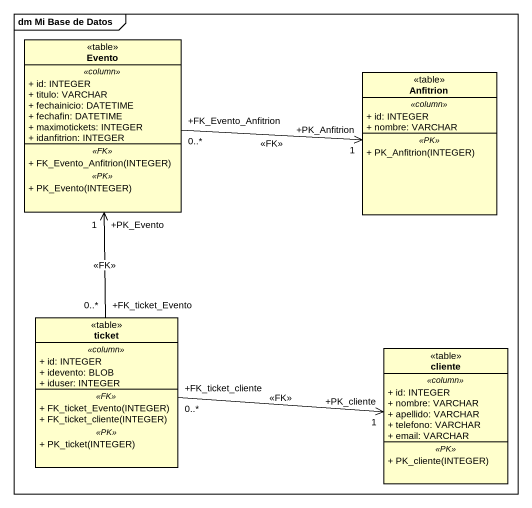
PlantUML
@startuml
mainframe dm Mi Base de Datos
hide circle
hide empty members
skinparam classAttributeIconSize 0
class Evento <<table>> {
  .. <<column>> ..
  + id: INTEGER
  + titulo: VARCHAR
  + fechainicio: DATETIME
  + fechafin: DATETIME
  + maximotickets: INTEGER
  + idanfitrion: INTEGER
  .. <<FK>> ..
  + FK_Evento_Anfitrion(INTEGER)
  .. <<PK>> ..
  + PK_Evento(INTEGER)
}
class Anfitrion <<table>> {
  .. <<column>> ..
  + id: INTEGER
  + nombre: VARCHAR
  .. <<PK>> ..
  + PK_Anfitrion(INTEGER)
}
class ticket <<table>> {
  .. <<column>> ..
  + id: INTEGER
  + idevento: BLOB
  + iduser: INTEGER
  .. <<FK>> ..
  + FK_ticket_Evento(INTEGER)
  + FK_ticket_cliente(INTEGER)
  .. <<PK>> ..
  + PK_ticket(INTEGER)
}
class cliente <<table>> {
  .. <<column>> ..
  + id: INTEGER
  + nombre: VARCHAR
  + apellido: VARCHAR
  + telefono: VARCHAR
  + email: VARCHAR
  .. <<PK>> ..
  + PK_cliente(INTEGER)
}
Evento "+FK_Evento_Anfitrion\n0..*" -right-> "+PK_Anfitrion\n1" Anfitrion : <<FK>>
ticket "+FK_ticket_Evento\n0..*" -up-> "+PK_Evento\n1" Evento : <<FK>>
ticket "+FK_ticket_cliente\n0..*" -right-> "+PK_cliente\n1" cliente : <<FK>>
@enduml
